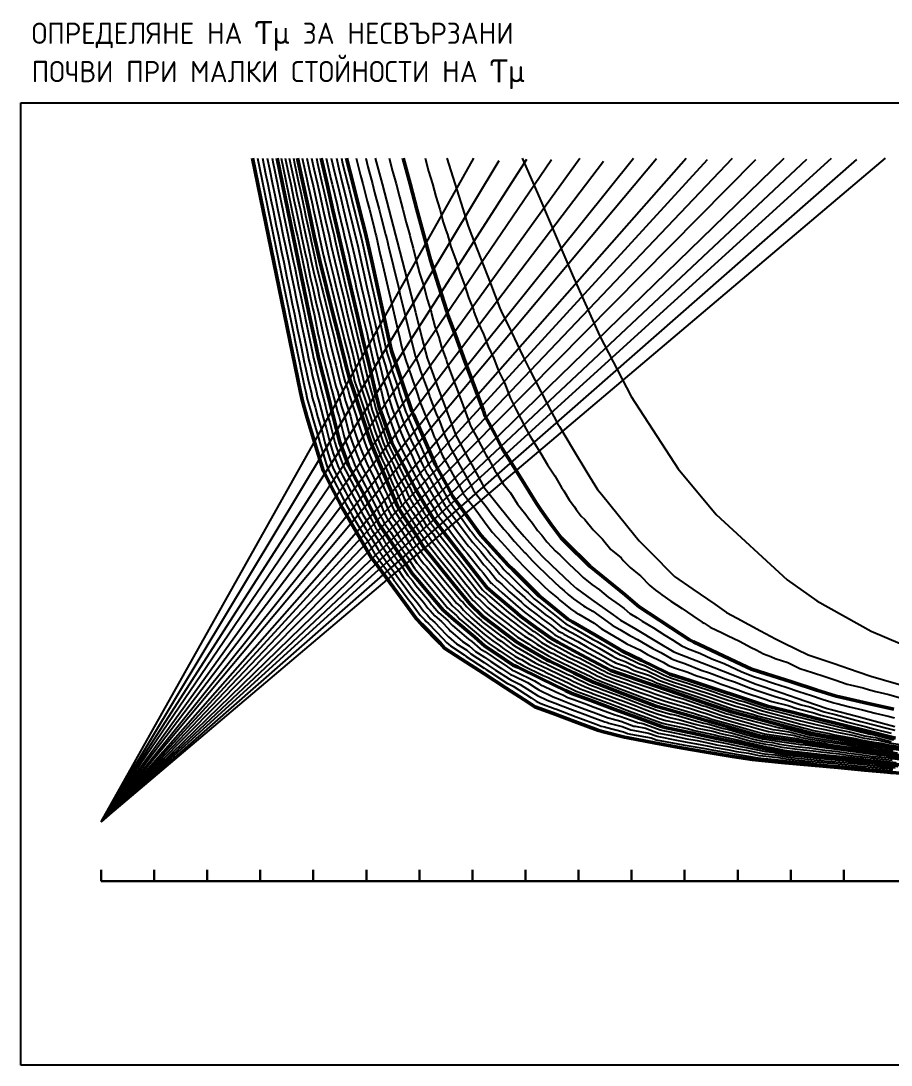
# Model space of a CAD drawing. Header units: metres. Extents: x -0.3 to 4.88, y -0.92 to 3.02.
# Drawn here: x -0.303 to 2.978, y -0.918 to 3.02 of the extents above; entities that cross this region are included whole.
import ezdxf

# ---------------------------------------------------------------- set-up
doc = ezdxf.new("R2010")
doc.units = ezdxf.units.M
doc.layers.add('ANNO-VP-R', color=1, linetype='Continuous', lineweight=25, transparency=0.5)
doc.layers.add('LAYER025', color=7, linetype='Continuous', lineweight=25, true_color=0xa35200)
doc.layers.add('LAYER026', color=7, linetype='Continuous', lineweight=50, true_color=0x753b00)
doc.layers.add('LAYER047', color=3, linetype='Continuous')
doc.styles.add('2mm', font='simplex.shx', dxfattribs={"width": 0.9, "height": 2})
picture_1 = doc.add_image_def('image1.jpg', size_in_pixel=(602, 422))

msp = doc.modelspace()

# ---------------------------------------------------------------- linework, layer by layer
at = {"layer": 'ANNO-VP-R', "lineweight": 30, "flags": 128}
for points in [[(0, -0.2241), (0, -0.1814)], [(0.2, -0.2241), (0.2, -0.1814)], [(0.4, -0.2241), (0.4, -0.1814)], [(0.6, -0.2241), (0.6, -0.1814)], [(0.8, -0.2241), (0.8, -0.1814)], [(1, -0.2241), (1, -0.1814)], [(1.2, -0.2241), (1.2, -0.1814)], [(1.4, -0.2241), (1.4, -0.1814)], [(1.6, -0.2241), (1.6, -0.1814)], [(1.8, -0.2241), (1.8, -0.1814)], [(2, -0.2241), (2, -0.1814)], [(2.2, -0.2241), (2.2, -0.1814)], [(2.4, -0.2241), (2.4, -0.1814)], [(2.6, -0.2241), (2.6, -0.1814)], [(2.8, -0.2241), (2.8, -0.1814)], [(0, -0.2241), (3.9994, -0.2241)]]:
    msp.add_lwpolyline(points, dxfattribs=at)
at = {"layer": 'LAYER025', "color": 34, "linetype": 'Continuous', "lineweight": 25, "true_color": 0xa35200}
for points, elevation in [([(0.5893, 2.5021), (0.6054, 2.4237), (0.6095, 2.4041), (0.6255, 2.3258), (0.6296, 2.3062), (0.6457, 2.2278), (0.6497, 2.2082), (0.6658, 2.1299), (0.6698, 2.1103), (0.6859, 2.0319), (0.69, 2.0123), (0.706, 1.934), (0.7101, 1.9144), (0.7261, 1.836), (0.7302, 1.8164), (0.7327, 1.8043), (0.7488, 1.7259), (0.7507, 1.7185), (0.7667, 1.6402), (0.7716, 1.6208), (0.7772, 1.5935), (0.7921, 1.5435), (0.797, 1.5241), (0.8199, 1.4475), (0.8247, 1.4287), (0.8493, 1.346), (0.856, 1.3283), (0.8898, 1.2629), (0.8998, 1.2436), (0.9244, 1.196), (0.9378, 1.1732), (0.947, 1.1554), (0.9875, 1.0864), (0.9914, 1.0789), (0.9978, 1.0693), (1.0313, 1.0123), (1.0395, 1.0011), (1.0506, 0.9845), (1.098, 0.92), (1.1052, 0.9093), (1.1098, 0.9039), (1.1571, 0.8394), (1.1701, 0.8241), (1.2026, 0.7798), (1.2199, 0.7618), (1.2257, 0.7549), (1.2341, 0.7477), (1.2894, 0.6899), (1.3024, 0.6763), (1.3176, 0.6632), (1.3689, 0.6299), (1.3768, 0.6231), (1.4439, 0.5795), (1.4518, 0.5742), (1.4653, 0.5651), (1.5324, 0.5215), (1.5357, 0.52), (1.5538, 0.5113), (1.6209, 0.4677), (1.6404, 0.455), (1.6584, 0.4464), (1.7115, 0.4265), (1.7163, 0.4242), (1.7912, 0.3962), (1.805, 0.3911), (1.867, 0.368), (1.8857, 0.361), (1.8992, 0.3575), (1.9019, 0.3565), (1.9691, 0.3389), (1.9851, 0.333), (1.9955, 0.331), (2.0741, 0.3162), (2.0904, 0.3101), (2.0929, 0.3096), (2.1749, 0.2942), (2.1945, 0.29), (2.27, 0.2775), (2.2896, 0.2734), (2.2947, 0.2723), (2.3736, 0.2593), (2.3881, 0.2562), (2.448, 0.2463), (2.4676, 0.2422), (2.4868, 0.2404), (2.5664, 0.2329), (2.5799, 0.2301), (2.5861, 0.2295), (2.6657, 0.222), (2.6856, 0.22), (2.7653, 0.2126), (2.7852, 0.2106), (2.8649, 0.2032), (2.8772, 0.2019), (2.8847, 0.2011), (2.9552, 0.1945), (2.9751, 0.1923), (2.9843, 0.1917)], 29), ([(0.6078, 2.5021), (0.6198, 2.4433), (0.628, 2.4042), (0.64, 2.3454), (0.6481, 2.3062), (0.6602, 2.2474), (0.6683, 2.2083), (0.6803, 2.1495), (0.6885, 2.1103), (0.7005, 2.0515), (0.7086, 2.0124), (0.7207, 1.9536), (0.7288, 1.9144), (0.7408, 1.8556), (0.7489, 1.8165), (0.754, 1.7922), (0.766, 1.7335), (0.7698, 1.7187), (0.7818, 1.6599), (0.7916, 1.6211), (0.7958, 1.6007), (0.807, 1.5632), (0.8168, 1.5244), (0.834, 1.4669), (0.8435, 1.4293), (0.862, 1.3673), (0.8752, 1.3321), (0.9006, 1.2829), (0.9208, 1.2443), (0.9392, 1.2087), (0.9492, 1.1915), (0.9678, 1.1561), (0.9981, 1.1043), (1.0059, 1.0893), (1.0188, 1.0701), (1.0439, 1.0273), (1.05, 1.019), (1.0723, 0.9857), (1.1078, 0.9374), (1.1222, 0.916), (1.1314, 0.9051), (1.1669, 0.8568), (1.1927, 0.8262), (1.2172, 0.793), (1.2301, 0.7795), (1.2417, 0.7658), (1.2584, 0.7513), (1.2999, 0.708), (1.3097, 0.6978), (1.34, 0.6716), (1.3784, 0.6467), (1.3943, 0.633), (1.4446, 0.6003), (1.4604, 0.5897), (1.4875, 0.5714), (1.5378, 0.5388), (1.5444, 0.5356), (1.5805, 0.5182), (1.6308, 0.4856), (1.6455, 0.4761), (1.6815, 0.4587), (1.7213, 0.4438), (1.7308, 0.4392), (1.787, 0.4182), (1.8147, 0.408), (1.8611, 0.3906), (1.8986, 0.3767), (1.9087, 0.3741), (1.9141, 0.3721), (1.9645, 0.3589), (1.9966, 0.347), (2.0044, 0.3455), (2.0633, 0.3344), (2.096, 0.3223), (2.101, 0.3212), (2.1625, 0.3097), (2.2016, 0.3014), (2.2583, 0.292), (2.2975, 0.2837), (2.3076, 0.2815), (2.3668, 0.2718), (2.3958, 0.2656), (2.4407, 0.2582), (2.4798, 0.2499), (2.4942, 0.2486), (2.554, 0.243), (2.5809, 0.2373), (2.5933, 0.236), (2.6531, 0.2305), (2.6929, 0.2264), (2.7526, 0.2209), (2.7924, 0.2169), (2.8521, 0.2113), (2.8769, 0.2088), (2.8919, 0.2072), (2.9448, 0.2022), (2.9845, 0.1979)], 28), ([(0.6263, 2.5021), (0.6343, 2.4629), (0.6465, 2.4042), (0.6545, 2.365), (0.6667, 2.3062), (0.6747, 2.267), (0.6869, 2.2083), (0.6949, 2.1691), (0.7071, 2.1103), (0.7151, 2.0712), (0.7273, 2.0124), (0.7353, 1.9732), (0.7475, 1.9145), (0.7555, 1.8753), (0.7677, 1.8165), (0.7752, 1.7802), (0.7832, 1.741), (0.7889, 1.7188), (0.7969, 1.6796), (0.8116, 1.6215), (0.8144, 1.6078), (0.8219, 1.5828), (0.8366, 1.5247), (0.848, 1.4863), (0.8623, 1.4299), (0.8746, 1.3886), (0.8945, 1.3358), (0.9114, 1.303), (0.9417, 1.2451), (0.954, 1.2213), (0.9607, 1.2099), (0.9885, 1.1567), (1.0087, 1.1222), (1.0204, 1.0997), (1.0397, 1.071), (1.0565, 1.0424), (1.0606, 1.0368), (1.094, 0.987), (1.1177, 0.9548), (1.1392, 0.9227), (1.153, 0.9064), (1.1767, 0.8741), (1.2154, 0.8283), (1.2317, 0.8062), (1.2404, 0.7972), (1.2577, 0.7766), (1.2828, 0.755), (1.3104, 0.7261), (1.317, 0.7193), (1.3624, 0.6801), (1.388, 0.6634), (1.4118, 0.6428), (1.4454, 0.6211), (1.469, 0.6051), (1.5097, 0.5778), (1.5432, 0.556), (1.5532, 0.5512), (1.6072, 0.5252), (1.6408, 0.5034), (1.6505, 0.4971), (1.7046, 0.471), (1.7312, 0.4611), (1.7454, 0.4543), (1.7829, 0.4403), (1.8243, 0.4249), (1.8553, 0.4133), (1.9115, 0.3924), (1.9182, 0.3907), (1.9264, 0.3877), (1.96, 0.3789), (2.0081, 0.361), (2.0133, 0.3601), (2.0526, 0.3527), (2.1016, 0.3345), (2.1091, 0.3329), (2.1501, 0.3251), (2.2088, 0.3127), (2.2466, 0.3065), (2.3053, 0.294), (2.3206, 0.2908), (2.36, 0.2842), (2.4035, 0.275), (2.4334, 0.2701), (2.4921, 0.2576), (2.5017, 0.2567), (2.5415, 0.253), (2.5818, 0.2445), (2.6005, 0.2426), (2.6404, 0.2389), (2.7001, 0.2329), (2.7399, 0.2292), (2.7996, 0.2231), (2.8394, 0.2194), (2.8765, 0.2157), (2.8991, 0.2132), (2.9343, 0.2099), (2.994, 0.2034)], 27), ([(0.6447, 2.5021), (0.6487, 2.4825), (0.6649, 2.4042), (0.669, 2.3846), (0.6852, 2.3062), (0.6892, 2.2866), (0.7054, 2.2083), (0.7095, 2.1887), (0.7257, 2.1104), (0.7297, 2.0908), (0.7459, 2.0125), (0.7499, 1.9929), (0.7662, 1.9145), (0.7702, 1.8949), (0.7864, 1.8166), (0.7964, 1.7681), (0.8005, 1.7485), (0.808, 1.719), (0.812, 1.6994), (0.8316, 1.6218), (0.833, 1.615), (0.8367, 1.6025), (0.8564, 1.525), (0.8621, 1.5058), (0.8811, 1.4306), (0.8873, 1.4099), (0.9138, 1.3395), (0.9223, 1.3231), (0.9626, 1.2459), (0.9688, 1.234), (0.9721, 1.2283), (1.0092, 1.1574), (1.0193, 1.1401), (1.035, 1.1101), (1.0607, 1.0718), (1.069, 1.0575), (1.0711, 1.0547), (1.1157, 0.9883), (1.1275, 0.9722), (1.1562, 0.9294), (1.1746, 0.9076), (1.1864, 0.8915), (1.2381, 0.8304), (1.2462, 0.8194), (1.2506, 0.8148), (1.2737, 0.7875), (1.3071, 0.7586), (1.321, 0.7442), (1.3242, 0.7408), (1.3848, 0.6885), (1.3976, 0.6801), (1.4293, 0.6527), (1.4461, 0.6418), (1.4777, 0.6206), (1.5318, 0.5841), (1.5486, 0.5732), (1.5619, 0.5668), (1.6339, 0.5321), (1.6507, 0.5212), (1.6556, 0.5181), (1.7277, 0.4834), (1.741, 0.4784), (1.76, 0.4693), (1.7787, 0.4623), (1.8339, 0.4418), (1.8494, 0.436), (1.9244, 0.4082), (1.9278, 0.4073), (1.9386, 0.4033), (1.9554, 0.3989), (2.0196, 0.3751), (2.0222, 0.3746), (2.0418, 0.3709), (2.1072, 0.3466), (2.1172, 0.3445), (2.1377, 0.3406), (2.216, 0.324), (2.2349, 0.3209), (2.3131, 0.3043), (2.3335, 0.3), (2.3532, 0.2967), (2.4111, 0.2844), (2.4261, 0.282), (2.5044, 0.2654), (2.5092, 0.2649), (2.5291, 0.2631), (2.5828, 0.2517), (2.6078, 0.2492), (2.6277, 0.2473), (2.7073, 0.2393), (2.7272, 0.2374), (2.8068, 0.2294), (2.8267, 0.2276), (2.8762, 0.2226), (2.9063, 0.2193), (2.9239, 0.2176), (3.0034, 0.2089)], 26), ([(0.6786, 2.5021), (0.6948, 2.4238), (0.699, 2.4042), (0.7153, 2.3259), (0.7195, 2.3063), (0.7357, 2.228), (0.74, 2.2085), (0.7562, 2.1301), (0.7602, 2.1116), (0.7765, 2.0332), (0.7816, 2.0129), (0.7978, 1.9345), (0.8027, 1.9151), (0.8189, 1.8368), (0.8238, 1.8174), (0.8339, 1.7689), (0.8388, 1.7495), (0.8463, 1.72), (0.8489, 1.7095), (0.8685, 1.632), (0.8715, 1.6232), (0.8911, 1.5457), (0.8974, 1.5267), (0.9165, 1.4515), (0.9232, 1.4315), (0.9497, 1.361), (0.957, 1.3436), (0.9973, 1.2663), (1.005, 1.2479), (1.042, 1.177), (1.0473, 1.1644), (1.0629, 1.1344), (1.0664, 1.1291), (1.0921, 1.0907), (1.103, 1.0739), (1.1475, 1.0075), (1.1533, 0.9986), (1.1819, 0.9559), (1.1879, 0.9485), (1.2063, 0.9267), (1.2189, 0.9112), (1.2706, 0.8501), (1.2782, 0.8407), (1.3013, 0.8133), (1.3063, 0.8073), (1.3398, 0.7784), (1.3432, 0.7743), (1.353, 0.7647), (1.4135, 0.7124), (1.4453, 0.6849), (1.462, 0.6723), (1.4935, 0.6511), (1.5026, 0.6443), (1.5567, 0.6078), (1.5642, 0.6034), (1.5775, 0.597), (1.5925, 0.5881), (1.6646, 0.5534), (1.6669, 0.5523), (1.6849, 0.5436), (1.757, 0.5089), (1.7759, 0.4998), (1.7906, 0.4927), (1.8458, 0.4722), (1.8493, 0.4709), (1.9243, 0.4431), (1.943, 0.4359), (1.9539, 0.4319), (1.9726, 0.4248), (2.0367, 0.401), (2.043, 0.3986), (2.1084, 0.3743), (2.1211, 0.3707), (2.1312, 0.3685), (2.2094, 0.3519), (2.2287, 0.3464), (2.2354, 0.3445), (2.3137, 0.3279), (2.3261, 0.3243), (2.3465, 0.32), (2.4044, 0.3077), (2.4236, 0.3022), (2.4322, 0.2998), (2.5105, 0.2832), (2.5214, 0.2816), (2.5752, 0.2702), (2.595, 0.2673), (2.6199, 0.2648), (2.6995, 0.2568), (2.7193, 0.2539), (2.7989, 0.2459), (2.8187, 0.2431), (2.8682, 0.2381), (2.888, 0.2352), (2.9181, 0.2319), (2.9976, 0.2232)], 24), ([(0.694, 2.5021), (0.7061, 2.4433), (0.7146, 2.4043), (0.7268, 2.3455), (0.7353, 2.3064), (0.7475, 2.2477), (0.7559, 2.2086), (0.7681, 2.1498), (0.7762, 2.1127), (0.7883, 2.0539), (0.7986, 2.0132), (0.8108, 1.9545), (0.8206, 1.9157), (0.8328, 1.8569), (0.8425, 1.8181), (0.8501, 1.7818), (0.8599, 1.743), (0.8655, 1.7208), (0.8707, 1.6999), (0.8855, 1.6418), (0.8913, 1.6243), (0.9061, 1.5661), (0.9187, 1.5282), (0.933, 1.4717), (0.9464, 1.4318), (0.9663, 1.3789), (0.9808, 1.344), (1.0111, 1.2861), (1.0264, 1.2491), (1.0542, 1.196), (1.0647, 1.1707), (1.0764, 1.1483), (1.0833, 1.1376), (1.1026, 1.1088), (1.1243, 1.0752), (1.1578, 1.0254), (1.1692, 1.0077), (1.1907, 0.9756), (1.2026, 0.9609), (1.2164, 0.9446), (1.2416, 0.9135), (1.2803, 0.8677), (1.2956, 0.8488), (1.313, 0.8283), (1.323, 0.8162), (1.348, 0.7945), (1.3549, 0.7863), (1.3745, 0.7671), (1.4199, 0.7279), (1.4437, 0.7073), (1.4771, 0.6821), (1.5008, 0.6661), (1.5188, 0.6525), (1.5594, 0.6252), (1.5744, 0.6163), (1.5843, 0.6115), (1.6145, 0.5937), (1.6686, 0.5677), (1.6731, 0.5656), (1.7091, 0.5482), (1.7631, 0.5222), (1.7774, 0.5153), (1.8067, 0.5012), (1.8481, 0.4858), (1.8551, 0.4831), (1.9114, 0.4623), (1.9487, 0.448), (1.9569, 0.445), (1.9942, 0.4307), (2.0423, 0.4129), (2.055, 0.408), (2.104, 0.3899), (2.1295, 0.3826), (2.137, 0.381), (2.1957, 0.3685), (2.2341, 0.3575), (2.2477, 0.3536), (2.3064, 0.3412), (2.3313, 0.334), (2.3465, 0.3308), (2.39, 0.3216), (2.4284, 0.3106), (2.4456, 0.3057), (2.5043, 0.2932), (2.5262, 0.29), (2.5665, 0.2815), (2.6061, 0.2758), (2.6248, 0.2739), (2.6845, 0.2679), (2.7241, 0.2622), (2.7838, 0.2562), (2.8234, 0.2504), (2.8605, 0.2467), (2.9001, 0.241), (2.9227, 0.2385), (2.9823, 0.232)], 23), ([(0.7094, 2.5021), (0.7175, 2.4629), (0.7302, 2.4043), (0.7383, 2.3651), (0.7511, 2.3065), (0.7592, 2.2673), (0.7719, 2.2087), (0.78, 2.1695), (0.7921, 2.1138), (0.8002, 2.0747), (0.8156, 2.0136), (0.8238, 1.9744), (0.8384, 1.9162), (0.8466, 1.8771), (0.8612, 1.8189), (0.8663, 1.7946), (0.8809, 1.7365), (0.8847, 1.7217), (0.8926, 1.6904), (0.9024, 1.6516), (0.9112, 1.6253), (0.921, 1.5865), (0.94, 1.5296), (0.9496, 1.492), (0.9696, 1.432), (0.9829, 1.3968), (1.0047, 1.3444), (1.0248, 1.3058), (1.0478, 1.2504), (1.0664, 1.2149), (1.0821, 1.1771), (1.0899, 1.1621), (1.1002, 1.1461), (1.1131, 1.127), (1.1457, 1.0766), (1.168, 1.0434), (1.1852, 1.0168), (1.1995, 0.9954), (1.2173, 0.9734), (1.2265, 0.9625), (1.2643, 0.9158), (1.2901, 0.8853), (1.313, 0.8569), (1.3246, 0.8432), (1.3396, 0.8251), (1.3563, 0.8107), (1.3666, 0.7983), (1.396, 0.7695), (1.4262, 0.7433), (1.4421, 0.7296), (1.4922, 0.6918), (1.508, 0.6812), (1.5351, 0.6607), (1.5621, 0.6425), (1.5846, 0.6293), (1.5912, 0.6261), (1.6365, 0.5994), (1.6725, 0.582), (1.6792, 0.5788), (1.7333, 0.5527), (1.7693, 0.5354), (1.7788, 0.5308), (1.8228, 0.5096), (1.8504, 0.4994), (1.8609, 0.4954), (1.8984, 0.4815), (1.9544, 0.4601), (1.9599, 0.4581), (2.0159, 0.4367), (2.048, 0.4248), (2.0669, 0.4175), (2.0996, 0.4054), (2.1378, 0.3945), (2.1428, 0.3934), (2.182, 0.3851), (2.2396, 0.3686), (2.26, 0.3627), (2.2991, 0.3544), (2.3364, 0.3438), (2.3466, 0.3416), (2.3756, 0.3355), (2.4333, 0.3189), (2.459, 0.3116), (2.4982, 0.3032), (2.531, 0.2985), (2.5579, 0.2928), (2.6173, 0.2842), (2.6297, 0.283), (2.6695, 0.279), (2.7289, 0.2704), (2.7687, 0.2664), (2.8281, 0.2578), (2.8528, 0.2553), (2.9122, 0.2467), (2.9273, 0.2451), (2.967, 0.2407), (3.0264, 0.2321)], 22), ([(0.7248, 2.5021), (0.7289, 2.4825), (0.7458, 2.4043), (0.7499, 2.3848), (0.7669, 2.3066), (0.7709, 2.287), (0.7879, 2.2088), (0.7919, 2.1892), (0.8081, 2.115), (0.8121, 2.0954), (0.8327, 2.0139), (0.8367, 1.9943), (0.8563, 1.9168), (0.8604, 1.8972), (0.8799, 1.8196), (0.8824, 1.8075), (0.902, 1.7299), (0.9039, 1.7225), (0.9144, 1.6808), (0.9193, 1.6614), (0.9311, 1.6264), (0.936, 1.607), (0.9613, 1.5311), (0.9661, 1.5123), (0.9929, 1.4323), (0.9995, 1.4147), (1.0285, 1.3448), (1.0386, 1.3255), (1.0693, 1.2516), (1.0785, 1.2339), (1.0994, 1.1835), (1.1034, 1.176), (1.1172, 1.1547), (1.1236, 1.1451), (1.1671, 1.0779), (1.1782, 1.0613), (1.2011, 1.0259), (1.2083, 1.0152), (1.232, 0.9858), (1.2367, 0.9803), (1.2869, 0.9181), (1.2999, 0.9029), (1.3305, 0.865), (1.3363, 0.8582), (1.3562, 0.8341), (1.3646, 0.8268), (1.3783, 0.8103), (1.4174, 0.7719), (1.4326, 0.7588), (1.4405, 0.752), (1.5073, 0.7015), (1.5152, 0.6962), (1.5513, 0.669), (1.5648, 0.6599), (1.5948, 0.6422), (1.5981, 0.6406), (1.6585, 0.605), (1.6765, 0.5964), (1.6854, 0.592), (1.7575, 0.5573), (1.7755, 0.5486), (1.7803, 0.5463), (1.8389, 0.5181), (1.8527, 0.513), (1.8666, 0.5076), (1.8854, 0.5007), (1.9601, 0.4721), (1.9628, 0.4711), (2.0376, 0.4426), (2.0536, 0.4366), (2.0789, 0.427), (2.0952, 0.4209), (2.1461, 0.4063), (2.1486, 0.4058), (2.1682, 0.4017), (2.2451, 0.3796), (2.2723, 0.3719), (2.2918, 0.3677), (2.3416, 0.3535), (2.3467, 0.3524), (2.3612, 0.3493), (2.4381, 0.3273), (2.4724, 0.3174), (2.492, 0.3133), (2.5358, 0.307), (2.5492, 0.3041), (2.6284, 0.2927), (2.6346, 0.2921), (2.6545, 0.29), (2.7337, 0.2786), (2.7536, 0.2766), (2.8328, 0.2652), (2.8452, 0.2639), (2.9243, 0.2525), (2.9319, 0.2517), (2.9517, 0.2495), (3.0309, 0.238)], 21), ([(0.758, 2.5021), (0.775, 2.4239), (0.7795, 2.4044), (0.7965, 2.3263), (0.801, 2.3068), (0.8179, 2.2286), (0.8224, 2.2091), (0.8385, 2.1348), (0.843, 2.1153), (0.8636, 2.0339), (0.8681, 2.0144), (0.8877, 1.9368), (0.8926, 1.9156), (0.9121, 1.838), (0.9164, 1.8203), (0.9359, 1.7428), (0.9406, 1.7233), (0.9511, 1.6815), (0.9558, 1.6621), (0.9675, 1.6271), (0.9928, 1.5512), (0.9958, 1.5389), (0.9982, 1.532), (1.025, 1.452), (1.032, 1.4319), (1.061, 1.362), (1.0695, 1.3453), (1.1002, 1.2714), (1.1077, 1.2566), (1.1095, 1.2537), (1.1304, 1.2033), (1.1372, 1.1919), (1.151, 1.1706), (1.1544, 1.1648), (1.1979, 1.0976), (1.2009, 1.0926), (1.2095, 1.0814), (1.2324, 1.0459), (1.2368, 1.0402), (1.2605, 1.0108), (1.2684, 1.0007), (1.3187, 0.9385), (1.331, 0.9227), (1.3616, 0.8849), (1.3816, 0.8608), (1.3891, 0.851), (1.4028, 0.8345), (1.4087, 0.8295), (1.4478, 0.7911), (1.4631, 0.7782), (1.5299, 0.7278), (1.5343, 0.7241), (1.5704, 0.6968), (1.5819, 0.6884), (1.6119, 0.6708), (1.6235, 0.6623), (1.6839, 0.6267), (1.6888, 0.624), (1.6977, 0.6197), (1.7153, 0.6102), (1.7874, 0.5755), (1.846, 0.5473), (1.8636, 0.5378), (1.8776, 0.5325), (1.8822, 0.53), (1.9569, 0.5014), (1.9709, 0.4966), (2.0456, 0.4681), (2.0645, 0.4616), (2.0898, 0.452), (2.1087, 0.4455), (2.1596, 0.4309), (2.2366, 0.4089), (2.2555, 0.4024), (2.2826, 0.3946), (2.303, 0.3876), (2.3528, 0.3734), (2.4297, 0.3514), (2.4475, 0.3466), (2.4819, 0.3368), (2.5012, 0.3316), (2.545, 0.3253), (2.6242, 0.3139), (2.6435, 0.3087), (2.648, 0.3075), (2.7272, 0.2961), (2.7423, 0.2933), (2.8214, 0.2819), (2.8411, 0.2783), (2.8515, 0.2764), (2.9307, 0.2649), (2.94, 0.2636), (3.0192, 0.2522)], 19), ([(0.7758, 2.5021), (0.7886, 2.4435), (0.7976, 2.4045), (0.8103, 2.3459), (0.8193, 2.3069), (0.832, 2.2482), (0.841, 2.2093), (0.8531, 2.1536), (0.8621, 2.1146), (0.8775, 2.0535), (0.8865, 2.0145), (0.9012, 1.9563), (0.9109, 1.9139), (0.9256, 1.8557), (0.9341, 1.8203), (0.9488, 1.7621), (0.958, 1.7232), (0.9659, 1.6919), (0.9752, 1.653), (0.984, 1.6267), (1.003, 1.5698), (1.0089, 1.5451), (1.0138, 1.5313), (1.0338, 1.4713), (1.0479, 1.4311), (1.0697, 1.3787), (1.0867, 1.3454), (1.1097, 1.29), (1.1248, 1.2604), (1.1282, 1.2546), (1.1439, 1.2168), (1.1575, 1.1939), (1.1678, 1.1779), (1.1747, 1.1663), (1.2073, 1.116), (1.2133, 1.1059), (1.2305, 1.0835), (1.2477, 1.0569), (1.2565, 1.0455), (1.2743, 1.0234), (1.29, 1.0032), (1.3277, 0.9566), (1.3523, 0.925), (1.3753, 0.8966), (1.3903, 0.8785), (1.4054, 0.8591), (1.4157, 0.8467), (1.4274, 0.8368), (1.4568, 0.808), (1.4873, 0.7821), (1.5374, 0.7443), (1.5461, 0.7369), (1.5732, 0.7164), (1.5963, 0.6996), (1.6187, 0.6864), (1.6421, 0.6694), (1.6873, 0.6427), (1.6971, 0.6374), (1.7038, 0.6342), (1.739, 0.6152), (1.7931, 0.5892), (1.837, 0.568), (1.8723, 0.549), (1.8827, 0.545), (1.892, 0.5401), (1.948, 0.5186), (1.9759, 0.5091), (2.032, 0.4877), (2.0698, 0.4747), (2.0888, 0.4675), (2.1266, 0.4545), (2.1648, 0.4436), (2.2225, 0.4271), (2.2603, 0.4141), (2.2807, 0.4083), (2.3216, 0.3943), (2.3589, 0.3836), (2.4166, 0.3671), (2.4521, 0.3576), (2.4779, 0.3502), (2.5166, 0.3399), (2.5494, 0.3352), (2.6088, 0.3266), (2.6474, 0.3163), (2.6565, 0.3139), (2.7159, 0.3053), (2.746, 0.2998), (2.8054, 0.2912), (2.8447, 0.284), (2.8656, 0.2802), (2.9249, 0.2716), (2.9436, 0.269), (3.003, 0.2604)], 18), ([(0.7937, 2.5021), (0.8021, 2.463), (0.8156, 2.4045), (0.8241, 2.3655), (0.8376, 2.307), (0.8461, 2.2679), (0.8596, 2.2094), (0.8676, 2.1723), (0.8811, 2.1138), (0.8914, 2.0731), (0.9049, 2.0146), (0.9146, 1.9759), (0.9293, 1.9122), (0.9391, 1.8734), (0.9518, 1.8202), (0.9616, 1.7815), (0.9755, 1.7231), (0.9808, 1.7022), (0.9947, 1.6438), (1.0006, 1.6263), (1.0132, 1.5884), (1.0221, 1.5514), (1.0293, 1.5307), (1.0427, 1.4907), (1.0638, 1.4304), (1.0783, 1.3955), (1.1039, 1.3455), (1.1192, 1.3085), (1.1419, 1.2641), (1.147, 1.2554), (1.1575, 1.2302), (1.1778, 1.1959), (1.1847, 1.1853), (1.195, 1.1679), (1.2167, 1.1343), (1.2257, 1.1192), (1.2515, 1.0856), (1.263, 1.0678), (1.2762, 1.0507), (1.288, 1.036), (1.3116, 1.0057), (1.3368, 0.9746), (1.3737, 0.9273), (1.389, 0.9084), (1.399, 0.8963), (1.4216, 0.8672), (1.4285, 0.8589), (1.4461, 0.844), (1.4657, 0.8248), (1.5114, 0.786), (1.5448, 0.7608), (1.558, 0.7497), (1.576, 0.736), (1.6106, 0.7108), (1.6256, 0.702), (1.6606, 0.6765), (1.6908, 0.6587), (1.7054, 0.6508), (1.7099, 0.6486), (1.7628, 0.6202), (1.7988, 0.6028), (1.8281, 0.5887), (1.8809, 0.5603), (1.8879, 0.5576), (1.9018, 0.5501), (1.9392, 0.5359), (1.981, 0.5215), (2.0184, 0.5073), (2.0751, 0.4878), (2.0878, 0.483), (2.1445, 0.4636), (2.17, 0.4563), (2.2084, 0.4453), (2.2652, 0.4258), (2.2788, 0.4219), (2.3401, 0.4009), (2.365, 0.3938), (2.4034, 0.3828), (2.4568, 0.3686), (2.474, 0.3637), (2.5319, 0.3482), (2.5538, 0.3451), (2.5934, 0.3393), (2.6514, 0.3239), (2.665, 0.3203), (2.7046, 0.3145), (2.7497, 0.3063), (2.7893, 0.3006), (2.8484, 0.2898), (2.8796, 0.284), (2.9192, 0.2783), (2.9471, 0.2743), (2.9867, 0.2686)], 17), ([(0.8115, 2.5021), (0.8157, 2.4826), (0.8337, 2.4046), (0.8379, 2.3851), (0.8559, 2.3071), (0.8602, 2.2876), (0.8781, 2.2096), (0.8822, 2.191), (0.9001, 2.1131), (0.9053, 2.0927), (0.9232, 2.0148), (0.9281, 1.9954), (0.9477, 1.9104), (0.9526, 1.891), (0.9695, 1.8202), (0.9744, 1.8008), (0.993, 1.723), (0.9956, 1.7125), (1.0142, 1.6347), (1.0171, 1.626), (1.0234, 1.607), (1.0352, 1.5576), (1.0449, 1.53), (1.0516, 1.51), (1.0798, 1.4297), (1.087, 1.4122), (1.121, 1.3455), (1.1287, 1.3271), (1.1589, 1.2678), (1.1658, 1.2562), (1.171, 1.2436), (1.1981, 1.1979), (1.2016, 1.1926), (1.2153, 1.1695), (1.2262, 1.1527), (1.2382, 1.1325), (1.2726, 1.0877), (1.2783, 1.0788), (1.2959, 1.056), (1.3018, 1.0486), (1.3333, 1.0082), (1.3458, 0.9927), (1.395, 0.9296), (1.4026, 0.9201), (1.4076, 0.9141), (1.4379, 0.8753), (1.4413, 0.8711), (1.4648, 0.8512), (1.4746, 0.8416), (1.5356, 0.7899), (1.5523, 0.7773), (1.5698, 0.7625), (1.5789, 0.7556), (1.6249, 0.722), (1.6324, 0.7176), (1.6791, 0.6836), (1.6942, 0.6747), (1.7138, 0.6641), (1.716, 0.6631), (1.7865, 0.6252), (1.8045, 0.6165), (1.8191, 0.6094), (1.8896, 0.5715), (1.8931, 0.5702), (1.9116, 0.5602), (1.9303, 0.5531), (1.9861, 0.534), (2.0048, 0.5269), (2.0804, 0.5009), (2.0868, 0.4985), (2.1624, 0.4726), (2.1752, 0.469), (2.1944, 0.4635), (2.2701, 0.4375), (2.2769, 0.4356), (2.3586, 0.4076), (2.3711, 0.404), (2.3903, 0.3985), (2.4614, 0.3796), (2.47, 0.3771), (2.5473, 0.3565), (2.5582, 0.3549), (2.578, 0.3521), (2.6553, 0.3315), (2.6735, 0.3266), (2.6933, 0.3238), (2.7535, 0.3128), (2.7733, 0.3099), (2.852, 0.2955), (2.8936, 0.2879), (2.9134, 0.285), (2.9507, 0.2797), (2.9705, 0.2768), (3.0497, 0.2655)], 16), ([(0.8485, 2.5021), (0.8664, 2.4241), (0.8714, 2.4048), (0.8894, 2.3268), (0.8943, 2.3074), (0.9123, 2.2295), (0.9168, 2.2118), (0.9348, 2.1338), (0.9394, 2.1126), (0.9574, 2.0346), (0.9617, 2.0151), (0.9813, 1.9302), (0.9856, 1.9106), (1.0025, 1.8398), (1.0068, 1.8203), (1.0088, 1.8114), (1.0273, 1.7336), (1.0308, 1.7232), (1.0494, 1.6454), (1.0557, 1.6265), (1.0675, 1.5771), (1.073, 1.5609), (1.0826, 1.5333), (1.0838, 1.5306), (1.112, 1.4503), (1.12, 1.4319), (1.154, 1.3653), (1.1626, 1.3458), (1.1928, 1.2866), (1.1997, 1.275), (1.2088, 1.2586), (1.2359, 1.2129), (1.2401, 1.2053), (1.2538, 1.1822), (1.2658, 1.162), (1.2724, 1.1528), (1.3068, 1.108), (1.3185, 1.0918), (1.3361, 1.0689), (1.3675, 1.0285), (1.3702, 1.0248), (1.3806, 1.0135), (1.4298, 0.9503), (1.4401, 0.9392), (1.4703, 0.9003), (1.4737, 0.8969), (1.4972, 0.877), (1.5114, 0.8629), (1.5724, 0.8112), (1.5781, 0.8055), (1.5956, 0.7907), (1.6417, 0.7571), (1.651, 0.7495), (1.6977, 0.7155), (1.71, 0.7054), (1.7296, 0.6949), (1.7331, 0.6928), (1.8036, 0.6549), (1.8208, 0.6448), (1.8913, 0.607), (1.9085, 0.5969), (1.9271, 0.5869), (1.9303, 0.585), (1.9861, 0.5659), (2.0007, 0.5588), (2.0764, 0.5329), (2.0944, 0.5241), (2.0973, 0.5227), (2.173, 0.4968), (2.1889, 0.4915), (2.2646, 0.4656), (2.2836, 0.4594), (2.3653, 0.4314), (2.3843, 0.4251), (2.4554, 0.4062), (2.475, 0.3998), (2.5523, 0.3792), (2.5711, 0.3745), (2.6484, 0.3539), (2.6678, 0.349), (2.686, 0.3442), (2.7462, 0.3332), (2.7656, 0.3283), (2.8443, 0.3139), (2.8637, 0.3091), (2.9053, 0.3015), (2.9426, 0.2961), (2.9625, 0.2911), (3.0417, 0.2798)], 14), ([(0.8676, 2.5021), (0.8811, 2.4436), (0.891, 2.4049), (0.9045, 2.3464), (0.9144, 2.3077), (0.9279, 2.2492), (0.9369, 2.2138), (0.9504, 2.1553), (0.9597, 2.1129), (0.9732, 2.0544), (0.9818, 2.0154), (0.9965, 1.9516), (1.0051, 1.9126), (1.0178, 1.8594), (1.0264, 1.8204), (1.0303, 1.8026), (1.0442, 1.7443), (1.0512, 1.7236), (1.0651, 1.6652), (1.0778, 1.6273), (1.0867, 1.5903), (1.0976, 1.5579), (1.1048, 1.5372), (1.1072, 1.5319), (1.1283, 1.4716), (1.1443, 1.4349), (1.1699, 1.3849), (1.1869, 1.346), (1.2096, 1.3016), (1.2148, 1.2929), (1.2329, 1.2601), (1.2533, 1.2258), (1.2617, 1.2106), (1.272, 1.1933), (1.2809, 1.1781), (1.2942, 1.1598), (1.32, 1.1262), (1.3434, 1.0937), (1.3566, 1.0766), (1.3802, 1.0463), (1.3855, 1.0389), (1.4064, 1.0162), (1.4432, 0.9688), (1.4638, 0.9465), (1.4865, 0.9173), (1.4933, 0.9105), (1.5109, 0.8956), (1.5393, 0.8674), (1.5851, 0.8286), (1.5965, 0.8173), (1.6096, 0.8062), (1.6442, 0.7809), (1.6627, 0.7658), (1.6977, 0.7403), (1.7223, 0.7202), (1.737, 0.7123), (1.7441, 0.7082), (1.7969, 0.6797), (1.8315, 0.6596), (1.8843, 0.6311), (1.9189, 0.611), (1.9327, 0.6035), (1.9392, 0.5997), (1.981, 0.5854), (2.0103, 0.5711), (2.067, 0.5517), (2.103, 0.5342), (2.1089, 0.5313), (2.1656, 0.5119), (2.1974, 0.5014), (2.2542, 0.482), (2.2922, 0.4695), (2.3535, 0.4485), (2.3915, 0.436), (2.4448, 0.4218), (2.484, 0.409), (2.542, 0.3935), (2.5796, 0.3841), (2.6376, 0.3687), (2.6764, 0.359), (2.69, 0.3553), (2.7352, 0.3471), (2.774, 0.3374), (2.833, 0.3266), (2.8718, 0.3169), (2.903, 0.3112), (2.931, 0.3072), (2.9708, 0.2972), (3.0302, 0.2887)], 13), ([(0.8868, 2.5021), (0.8958, 2.4631), (0.9106, 2.405), (0.9196, 2.366), (0.9344, 2.3079), (0.9434, 2.2689), (0.957, 2.2158), (0.966, 2.1768), (0.98, 2.1132), (0.989, 2.0742), (1.0019, 2.0156), (1.0117, 1.9731), (1.0246, 1.9145), (1.0331, 1.8791), (1.046, 1.8205), (1.0518, 1.7939), (1.0611, 1.755), (1.0715, 1.7239), (1.0808, 1.685), (1.0999, 1.6282), (1.1058, 1.6035), (1.1222, 1.5548), (1.127, 1.541), (1.1305, 1.5331), (1.1446, 1.4929), (1.1687, 1.4379), (1.1857, 1.4046), (1.2113, 1.3462), (1.2264, 1.3166), (1.2299, 1.3108), (1.2571, 1.2616), (1.2706, 1.2387), (1.2833, 1.2159), (1.2901, 1.2044), (1.2961, 1.1943), (1.316, 1.1668), (1.3332, 1.1444), (1.3683, 1.0957), (1.3771, 1.0843), (1.3928, 1.0641), (1.4008, 1.053), (1.4321, 1.0189), (1.4567, 0.9873), (1.4875, 0.9537), (1.5026, 0.9343), (1.5129, 0.9241), (1.5246, 0.9142), (1.5672, 0.8719), (1.5977, 0.8461), (1.6148, 0.829), (1.6236, 0.8216), (1.6466, 0.8048), (1.6744, 0.7821), (1.6977, 0.7651), (1.7347, 0.735), (1.7445, 0.7297), (1.7551, 0.7235), (1.7903, 0.7045), (1.8421, 0.6743), (1.8774, 0.6553), (1.9292, 0.6251), (1.9384, 0.6201), (1.9481, 0.6144), (1.976, 0.6049), (2.0199, 0.5835), (2.0577, 0.5705), (2.1116, 0.5442), (2.1204, 0.5399), (2.1583, 0.527), (2.206, 0.5113), (2.2438, 0.4983), (2.3008, 0.4796), (2.3417, 0.4656), (2.3987, 0.4469), (2.4343, 0.4374), (2.493, 0.4182), (2.5316, 0.4079), (2.5881, 0.3938), (2.6267, 0.3835), (2.685, 0.3689), (2.694, 0.3665), (2.7241, 0.361), (2.7824, 0.3465), (2.8217, 0.3393), (2.8799, 0.3247), (2.9007, 0.3209), (2.9194, 0.3182), (2.9791, 0.3033)], 12), ([(0.9059, 2.5021), (0.9104, 2.4826), (0.9302, 2.4051), (0.9347, 2.3856), (0.9545, 2.3081), (0.959, 2.2886), (0.9771, 2.2178), (0.9816, 2.1983), (1.0003, 2.1134), (1.0048, 2.0939), (1.022, 2.0158), (1.0269, 1.9946), (1.0441, 1.9165), (1.0483, 1.8987), (1.0655, 1.8206), (1.0734, 1.7851), (1.078, 1.7656), (1.0919, 1.7243), (1.0965, 1.7048), (1.122, 1.629), (1.125, 1.6167), (1.1468, 1.5518), (1.1492, 1.5449), (1.1538, 1.5343), (1.1609, 1.5142), (1.193, 1.4409), (1.2015, 1.4243), (1.2357, 1.3464), (1.2433, 1.3316), (1.245, 1.3287), (1.2813, 1.2631), (1.288, 1.2517), (1.3049, 1.2213), (1.3083, 1.2155), (1.3113, 1.2104), (1.3378, 1.1738), (1.3464, 1.1626), (1.3932, 1.0977), (1.3976, 1.092), (1.4054, 1.0819), (1.4161, 1.0671), (1.4579, 1.0216), (1.4702, 1.0058), (1.5112, 0.961), (1.5188, 0.9513), (1.5324, 0.9378), (1.5383, 0.9328), (1.5951, 0.8764), (1.6103, 0.8635), (1.6332, 0.8408), (1.6376, 0.8371), (1.6491, 0.8287), (1.6861, 0.7984), (1.6978, 0.7899), (1.747, 0.7498), (1.7519, 0.7471), (1.7661, 0.7388), (1.7837, 0.7294), (1.8528, 0.689), (1.8704, 0.6795), (1.9395, 0.6392), (1.9441, 0.6367), (1.957, 0.6291), (1.971, 0.6244), (2.0294, 0.5958), (2.0484, 0.5894), (2.1203, 0.5543), (2.132, 0.5486), (2.1509, 0.5421), (2.2145, 0.5212), (2.2334, 0.5147), (2.3095, 0.4898), (2.3299, 0.4828), (2.4059, 0.4578), (2.4237, 0.4531), (2.502, 0.4273), (2.5213, 0.4222), (2.5966, 0.4034), (2.6159, 0.3983), (2.6935, 0.3789), (2.6981, 0.3777), (2.7131, 0.3749), (2.7907, 0.3555), (2.8104, 0.3519), (2.888, 0.3326), (2.8984, 0.3307), (2.9078, 0.3293), (2.9874, 0.3094)], 11), ([(0.9612, 2.5021), (0.9777, 2.4375), (0.9863, 2.4053), (1.0028, 2.3407), (1.0113, 2.3085), (1.0264, 2.2495), (1.0349, 2.2172), (1.037, 2.2093), (1.0526, 2.1386), (1.0588, 2.1142), (1.0732, 2.0491), (1.0814, 2.0168), (1.0957, 1.9517), (1.104, 1.9194), (1.1183, 1.8543), (1.1266, 1.822), (1.1331, 1.7924), (1.1396, 1.767), (1.1511, 1.7325), (1.1536, 1.7259), (1.1748, 1.6627), (1.1864, 1.6314), (1.2046, 1.5774), (1.2085, 1.5685), (1.2201, 1.5373), (1.2469, 1.4762), (1.2572, 1.4484), (1.2589, 1.4452), (1.2874, 1.3803), (1.3005, 1.3562), (1.3033, 1.351), (1.3336, 1.2964), (1.3495, 1.2671), (1.3635, 1.2418), (1.3655, 1.2382), (1.3875, 1.2076), (1.4059, 1.1848), (1.4449, 1.1307), (1.4552, 1.1179), (1.4641, 1.1056), (1.4748, 1.0926), (1.5096, 1.0546), (1.5206, 1.0414), (1.5548, 1.0041), (1.5657, 0.9922), (1.577, 0.9808), (1.5892, 0.9676), (1.6365, 0.9206), (1.6477, 0.9101), (1.6667, 0.8912), (1.691, 0.8683), (1.7219, 0.8431), (1.7292, 0.8363), (1.7702, 0.8028), (1.7892, 0.7893), (1.801, 0.7824), (1.8586, 0.7487), (1.8858, 0.7294), (1.8952, 0.7228), (1.9527, 0.6891), (1.9714, 0.678), (1.9822, 0.6717), (2.0309, 0.6479), (2.0595, 0.6308), (2.1195, 0.6016), (2.1392, 0.5899), (2.149, 0.5851), (2.1586, 0.5813), (2.2116, 0.5639), (2.2427, 0.5518), (2.306, 0.531), (2.3371, 0.5188), (2.4004, 0.498), (2.4309, 0.4861), (2.4961, 0.4647), (2.5282, 0.4536), (2.5909, 0.438), (2.6225, 0.4271), (2.6871, 0.411), (2.7138, 0.4018), (2.7188, 0.4005), (2.7835, 0.3843), (2.8157, 0.3757), (2.8803, 0.3596), (2.9125, 0.351), (2.9789, 0.3344)], 9), ([(0.9974, 2.5021), (1.0056, 2.4698), (1.0227, 2.4054), (1.0309, 2.3731), (1.048, 2.3086), (1.0556, 2.2791), (1.0726, 2.2147), (1.0768, 2.1989), (1.0846, 2.1635), (1.097, 2.1148), (1.1042, 2.0822), (1.1207, 2.0176), (1.1279, 1.985), (1.1443, 1.9204), (1.1515, 1.8879), (1.168, 1.8233), (1.1712, 1.8085), (1.1842, 1.7576), (1.19, 1.7404), (1.1949, 1.7271), (1.2056, 1.6955), (1.2288, 1.633), (1.2378, 1.606), (1.2398, 1.6016), (1.263, 1.5391), (1.2764, 1.5085), (1.2971, 1.4528), (1.3005, 1.4465), (1.3147, 1.414), (1.341, 1.3659), (1.3466, 1.3555), (1.3617, 1.3281), (1.3936, 1.2696), (1.4006, 1.2569), (1.4045, 1.2498), (1.4155, 1.2345), (1.4522, 1.1888), (1.4717, 1.1618), (1.4923, 1.1361), (1.4968, 1.1299), (1.5182, 1.104), (1.5356, 1.085), (1.5575, 1.0584), (1.5746, 1.0398), (1.5964, 1.016), (1.6021, 1.0103), (1.6263, 0.9838), (1.65, 0.9604), (1.6724, 0.9393), (1.6819, 0.9298), (1.7304, 0.8841), (1.7459, 0.8715), (1.7605, 0.8577), (1.7811, 0.841), (1.819, 0.8141), (1.8249, 0.8106), (1.8537, 0.7938), (1.908, 0.7552), (1.9269, 0.7418), (1.9557, 0.725), (1.9931, 0.7027), (1.9985, 0.6995), (2.0228, 0.6877), (2.0801, 0.6535), (2.11, 0.6389), (2.1495, 0.6154), (2.1544, 0.613), (2.1737, 0.6054), (2.2002, 0.5967), (2.2623, 0.5724), (2.2939, 0.562), (2.356, 0.5377), (2.3877, 0.5273), (2.4487, 0.5035), (2.4813, 0.4928), (2.5455, 0.4707), (2.5768, 0.4629), (2.6399, 0.4412), (2.6722, 0.4331), (2.7255, 0.4148), (2.7355, 0.4121), (2.7678, 0.404), (2.8322, 0.3869), (2.8646, 0.3788), (2.929, 0.3616), (2.9621, 0.3533), (2.9931, 0.345)], 8), ([(1.0335, 2.5021), (1.0591, 2.4054), (1.0847, 2.3088), (1.1104, 2.2121), (1.1166, 2.1884), (1.1353, 2.1153), (1.16, 2.0184), (1.1847, 1.9215), (1.2094, 1.8246), (1.2289, 1.7483), (1.2363, 1.7283), (1.2711, 1.6346), (1.3059, 1.5408), (1.3369, 1.4572), (1.3421, 1.4477), (1.3814, 1.3755), (1.3899, 1.3599), (1.4377, 1.2721), (1.4435, 1.2614), (1.4985, 1.1929), (1.5294, 1.1543), (1.5616, 1.1153), (1.5944, 1.0755), (1.6271, 1.0398), (1.6635, 1.0001), (1.6971, 0.9685), (1.7699, 0.8999), (1.7919, 0.8792), (1.8488, 0.8388), (1.9303, 0.7809), (1.9586, 0.7608), (2.0147, 0.7274), (2.1006, 0.6762), (2.1598, 0.6409), (2.1887, 0.6296), (2.2819, 0.5931), (2.375, 0.5567), (2.4665, 0.5209), (2.5627, 0.4878), (2.6573, 0.4552), (2.7373, 0.4277), (2.7521, 0.4238), (2.8488, 0.398), (2.9454, 0.3722), (2.9919, 0.3598)], 7), ([(1.0862, 2.5021), (1.099, 2.4538), (1.112, 2.4055), (1.1248, 2.3571), (1.1377, 2.3088), (1.1505, 2.2605), (1.1634, 2.2122), (1.1666, 2.2003), (1.1759, 2.1638), (1.1883, 2.1174), (1.2007, 2.0689), (1.2164, 2.0194), (1.2288, 1.971), (1.2439, 1.9233), (1.2462, 1.9161), (1.2586, 1.8676), (1.2733, 1.8278), (1.283, 1.7897), (1.3003, 1.7428), (1.304, 1.7328), (1.3214, 1.686), (1.3388, 1.6391), (1.3562, 1.5922), (1.3735, 1.5453), (1.389, 1.5035), (1.3927, 1.4935), (1.3953, 1.4888), (1.4136, 1.4539), (1.4332, 1.4178), (1.4468, 1.392), (1.451, 1.3842), (1.4621, 1.3665), (1.486, 1.3226), (1.4889, 1.3172), (1.5154, 1.2748), (1.5429, 1.2406), (1.5694, 1.1982), (1.5849, 1.1789), (1.601, 1.1594), (1.6095, 1.1458), (1.6259, 1.1259), (1.6458, 1.0984), (1.6621, 1.0806), (1.6805, 1.0552), (1.6987, 1.0353), (1.7121, 1.0223), (1.7289, 1.0065), (1.7646, 0.9715), (1.801, 0.9372), (1.8064, 0.932), (1.8174, 0.9217), (1.8504, 0.8949), (1.8788, 0.8746), (1.9122, 0.8475), (1.953, 0.8186), (1.9583, 0.814), (1.9724, 0.804), (1.9935, 0.7858), (2.0216, 0.7691), (2.0401, 0.7569), (2.083, 0.7313), (2.1248, 0.7039), (2.1544, 0.6862), (2.1893, 0.6633), (2.2038, 0.6577), (2.2113, 0.6541), (2.2578, 0.6359), (2.3031, 0.6146), (2.3496, 0.5964), (2.3948, 0.575), (2.4136, 0.5662), (2.4594, 0.5483), (2.4872, 0.5394), (2.5353, 0.5228), (2.5829, 0.5076), (2.6302, 0.4913), (2.6779, 0.4761), (2.7179, 0.4624), (2.7546, 0.4506), (2.762, 0.4487), (2.7732, 0.4461), (2.8215, 0.4332), (2.8703, 0.4222), (2.9186, 0.4093), (2.9673, 0.3983), (2.9906, 0.3921)], 6), ([(1.2211, 2.5021), (1.234, 2.4538), (1.249, 2.4061), (1.2619, 2.3578), (1.2769, 2.3101), (1.2898, 2.2618), (1.2994, 2.2312), (1.3059, 2.2145), (1.3183, 2.1681), (1.3364, 2.1215), (1.3521, 2.0719), (1.3702, 2.0253), (1.3854, 1.9777), (1.4035, 1.9311), (1.4058, 1.9238), (1.4205, 1.8841), (1.4226, 1.8787), (1.4419, 1.8389), (1.4592, 1.792), (1.481, 1.747), (1.4983, 1.7001), (1.5102, 1.6756), (1.5207, 1.6554), (1.538, 1.6085), (1.5417, 1.5985), (1.5647, 1.5541), (1.583, 1.5193), (1.6028, 1.4811), (1.6164, 1.4553), (1.6274, 1.4376), (1.6311, 1.4316), (1.6576, 1.3892), (1.6835, 1.3465), (1.71, 1.3041), (1.7359, 1.2613), (1.7444, 1.2477), (1.7644, 1.2147), (1.7843, 1.1872), (1.7915, 1.1783), (1.8099, 1.153), (1.8233, 1.1399), (1.8548, 1.1011), (1.8905, 1.0661), (1.922, 1.0273), (1.9274, 1.0221), (1.9604, 0.9953), (1.9685, 0.9852), (1.9946, 0.9589), (2.028, 0.9318), (2.0333, 0.9272), (2.0685, 0.8917), (2.0896, 0.8736), (2.1082, 0.8614), (2.1135, 0.856), (2.1484, 0.8319), (2.1902, 0.8045), (2.2313, 0.7761), (2.2662, 0.7532), (2.2737, 0.7496), (2.2959, 0.7343), (2.3412, 0.7129), (2.3614, 0.702), (2.4066, 0.6807), (2.4506, 0.6569), (2.4694, 0.648), (2.4975, 0.6328), (2.5253, 0.6239), (2.5415, 0.616), (2.5891, 0.6008), (2.6347, 0.5787), (2.6823, 0.5635), (2.729, 0.5474), (2.7657, 0.5357), (2.813, 0.5194), (2.8241, 0.5168), (2.8729, 0.5058), (2.8968, 0.4976), (2.9206, 0.4909), (2.9694, 0.4798), (3.0175, 0.4663)], 4), ([(1.3031, 2.5021), (1.3331, 2.4067), (1.3631, 2.3113), (1.3823, 2.2501), (1.3953, 2.2167), (1.4315, 2.1235), (1.4677, 2.0302), (1.5038, 1.937), (1.508, 1.9263), (1.5466, 1.8466), (1.5902, 1.7566), (1.6139, 1.7076), (1.6349, 1.6672), (1.681, 1.5785), (1.7206, 1.5021), (1.7278, 1.4902), (1.7797, 1.4046), (1.8315, 1.3191), (1.8715, 1.2531), (1.8859, 1.2354), (1.9489, 1.1577), (2.0119, 1.0801), (2.0282, 1.06), (2.0804, 1.0074), (2.1508, 0.9363), (2.1616, 0.9255), (2.2313, 0.8774), (2.3136, 0.8206), (2.3581, 0.7898), (2.3985, 0.768), (2.4864, 0.7204), (2.5426, 0.69), (2.5751, 0.6742), (2.6661, 0.63), (2.7595, 0.5978), (2.8541, 0.5652), (2.9018, 0.5488), (2.9495, 0.5353), (3.0457, 0.5082)], 3), ([(1.5879, 2.5021), (1.6539, 2.3507), (1.7776, 2.061), (1.8788, 1.8335), (1.9988, 1.6038), (2.1751, 1.3317), (2.3194, 1.1589), (2.5861, 0.9131), (2.6983, 0.8336), (2.9037, 0.7189), (3.1806, 0.6008), (3.3493, 0.5453), (3.4669, 0.5141), (3.7684, 0.4533), (4.0054, 0.4171)], 2)]:
    msp.add_lwpolyline(points, dxfattribs=dict(at, elevation=elevation))
at = {"layer": 'LAYER026', "color": 36, "linetype": 'Continuous', "lineweight": 50, "true_color": 0x753b00}
for points, elevation in [([(0.5709, 2.5021), (0.591, 2.4041), (0.6111, 2.3062), (0.6311, 2.2082), (0.6512, 2.1102), (0.6713, 2.0123), (0.6914, 1.9143), (0.7115, 1.8164), (0.7316, 1.7184), (0.7516, 1.6204), (0.7586, 1.5863), (0.7773, 1.5239), (0.8058, 1.428), (0.8367, 1.3246), (0.8789, 1.2428), (0.9096, 1.1833), (0.9263, 1.1548), (0.9769, 1.0685), (1.0187, 0.9972), (1.029, 0.9832), (1.0882, 0.9026), (1.1474, 0.8221), (1.1881, 0.7667), (1.2097, 0.7441), (1.2789, 0.6719), (1.2952, 0.6548), (1.3593, 0.6132), (1.4432, 0.5588), (1.527, 0.5043), (1.6109, 0.4499), (1.6353, 0.434), (1.7017, 0.4092), (1.7954, 0.3742), (1.8728, 0.3453), (1.8896, 0.3409), (1.9736, 0.3189), (1.9866, 0.3165), (2.0848, 0.298), (2.1873, 0.2787), (2.2818, 0.2631), (2.3804, 0.2468), (2.4553, 0.2344), (2.4793, 0.2322), (2.5789, 0.2229), (2.6784, 0.2136), (2.778, 0.2043), (2.8776, 0.195), (2.9656, 0.1868), (2.9772, 0.186), (3.0769, 0.179)], 30), ([(0.6632, 2.5021), (0.6834, 2.4042), (0.7037, 2.3063), (0.724, 2.2083), (0.7443, 2.1104), (0.7646, 2.0125), (0.7849, 1.9146), (0.8051, 1.8167), (0.8177, 1.7561), (0.8271, 1.7191), (0.8516, 1.6222), (0.8761, 1.5252), (0.9, 1.4312), (0.9331, 1.3432), (0.9836, 1.2466), (1.0299, 1.158), (1.0495, 1.1205), (1.0816, 1.0726), (1.1373, 0.9895), (1.1732, 0.9361), (1.1962, 0.9089), (1.2608, 0.8325), (1.2897, 0.7983), (1.3315, 0.7622), (1.4072, 0.6969), (1.4469, 0.6626), (1.4863, 0.636), (1.554, 0.5904), (1.5706, 0.5825), (1.6607, 0.5391), (1.7508, 0.4957), (1.7745, 0.4843), (1.8436, 0.4587), (1.9373, 0.4239), (1.9509, 0.4188), (2.0311, 0.3891), (2.1128, 0.3588), (2.1254, 0.3561), (2.2232, 0.3354), (2.321, 0.3146), (2.3464, 0.3092), (2.4188, 0.2939), (2.5166, 0.2731), (2.5838, 0.2589), (2.615, 0.2557), (2.7145, 0.2457), (2.814, 0.2357), (2.8758, 0.2295), (2.9134, 0.2254), (3.0129, 0.2145)], 25), ([(0.7402, 2.5021), (0.7614, 2.4044), (0.7826, 2.3067), (0.8038, 2.2089), (0.824, 2.1161), (0.8497, 2.0143), (0.8742, 1.9173), (0.8986, 1.8204), (0.9231, 1.7234), (0.9363, 1.6712), (0.9509, 1.6274), (0.9826, 1.5326), (1.0161, 1.4326), (1.0523, 1.3453), (1.0907, 1.2529), (1.1168, 1.1899), (1.1341, 1.1632), (1.1884, 1.0792), (1.2171, 1.0349), (1.2468, 0.9982), (1.3096, 0.9204), (1.3479, 0.8731), (1.3729, 0.843), (1.39, 0.8223), (1.4389, 0.7743), (1.5224, 0.7113), (1.5676, 0.6772), (1.605, 0.6551), (1.6804, 0.6107), (1.6916, 0.6053), (1.7817, 0.5619), (1.8549, 0.5265), (1.8724, 0.5199), (1.9658, 0.4842), (2.0593, 0.4485), (2.0908, 0.4365), (2.1545, 0.4182), (2.2506, 0.3907), (2.2845, 0.381), (2.3467, 0.3632), (2.4429, 0.3356), (2.4859, 0.3233), (2.5406, 0.3154), (2.6396, 0.3011), (2.7385, 0.2868), (2.8375, 0.2725), (2.9365, 0.2582), (3.0354, 0.2439)], 20), ([(0.8293, 2.5021), (0.8518, 2.4047), (0.8742, 2.3072), (0.8967, 2.2098), (0.9192, 2.1123), (0.9416, 2.0149), (0.9661, 1.9087), (0.9872, 1.8202), (1.0104, 1.7229), (1.0336, 1.6256), (1.0484, 1.5639), (1.0605, 1.5294), (1.0957, 1.4289), (1.1382, 1.3456), (1.176, 1.2716), (1.1846, 1.2571), (1.2185, 1.2), (1.2356, 1.1711), (1.2506, 1.1458), (1.2936, 1.0898), (1.3156, 1.0612), (1.3549, 1.0107), (1.4163, 0.9319), (1.4541, 0.8833), (1.4835, 0.8584), (1.5598, 0.7938), (1.5817, 0.7753), (1.6393, 0.7332), (1.6976, 0.6907), (1.7221, 0.6775), (1.8102, 0.6301), (1.8982, 0.5828), (1.9214, 0.5703), (1.9911, 0.5464), (2.0857, 0.514), (2.1803, 0.4816), (2.2749, 0.4492), (2.3772, 0.4142), (2.466, 0.3906), (2.5626, 0.3648), (2.6593, 0.3391), (2.682, 0.333), (2.7572, 0.3192), (2.8556, 0.3012), (2.9076, 0.2917), (2.9543, 0.285), (3.0532, 0.2709)], 15), ([(0.9251, 2.5021), (0.9498, 2.4052), (0.9746, 2.3083), (0.9972, 2.2198), (1.0206, 2.1137), (1.0421, 2.0161), (1.0636, 1.9184), (1.0851, 1.8207), (1.0949, 1.7763), (1.1123, 1.7246), (1.1441, 1.6298), (1.1714, 1.5488), (1.1772, 1.5355), (1.2174, 1.4439), (1.2601, 1.3466), (1.3054, 1.2646), (1.3265, 1.2266), (1.3596, 1.1807), (1.4181, 1.0997), (1.4314, 1.0812), (1.4836, 1.0243), (1.5349, 0.9683), (1.552, 0.9514), (1.623, 0.8809), (1.6515, 0.8525), (1.6978, 0.8148), (1.7594, 0.7645), (1.7771, 0.7542), (1.8635, 0.7037), (1.9498, 0.6533), (1.9659, 0.6438), (2.039, 0.6082), (2.1289, 0.5643), (2.1436, 0.5572), (2.2231, 0.5311), (2.3181, 0.4999), (2.4131, 0.4687), (2.5109, 0.4365), (2.6051, 0.4131), (2.7021, 0.3888), (2.7991, 0.3646), (2.8961, 0.3404), (2.9956, 0.3155)], 10), ([(1.139, 2.5021), (1.1648, 2.4055), (1.1907, 2.3089), (1.2165, 2.2123), (1.2413, 2.1195), (1.2728, 2.0204), (1.3031, 1.9251), (1.3077, 1.9107), (1.3371, 1.8311), (1.3718, 1.7373), (1.4065, 1.6435), (1.4411, 1.5497), (1.4485, 1.5298), (1.4851, 1.4601), (1.5122, 1.4084), (1.5343, 1.3731), (1.5873, 1.2883), (1.6403, 1.2035), (1.6573, 1.1763), (1.6972, 1.1213), (1.7339, 1.0706), (1.7606, 1.0444), (1.8322, 0.9745), (1.8429, 0.9641), (1.9088, 0.9105), (1.9756, 0.8562), (1.9862, 0.8471), (2.0284, 0.8108), (2.0655, 0.7865), (2.1491, 0.7316), (2.2189, 0.6858), (2.2338, 0.6787), (2.3242, 0.6361), (2.4147, 0.5934), (2.4523, 0.5756), (2.5079, 0.5579), (2.6032, 0.5274), (2.6985, 0.497), (2.7719, 0.4736), (2.7942, 0.4685), (2.8918, 0.4464), (2.9893, 0.4243)], 5)]:
    msp.add_lwpolyline(points, dxfattribs=dict(at, elevation=elevation))
at = {"layer": 'LAYER047', "flags": 128}
for points, elevation in [([(0, 0), (2.9568, 2.5021)], 30), ([(0, 0), (1.4054, 2.5021)], 46), ([(0, 0), (1.8054, 2.5021)], 42), ([(0, 0), (2.0078, 2.5021)], 40), ([(0, 0), (2.2054, 2.5021)], 38), ([(0, 0), (2.3808, 2.5021)], 36), ([(0, 0), (2.575, 2.5021)], 34), ([(0, 0), (2.7536, 2.5021)], 32), ([(2.0938, 2.5003), (0, 0)], 39), ([(0, 0), (1.6054, 2.4991)], 44), ([(2.8476, 2.4981), (0, 0)], 31), ([(2.659, 2.498), (0, 0)], 33), ([(2.4671, 2.4968), (0, 0)], 35), ([(2.2845, 2.4967), (0, 0)], 37), ([(1.6975, 2.496), (0, 0)], 43), ([(1.5, 2.4929), (0, 0)], 45), ([(1.8946, 2.4903), (0, 0)], 41)]:
    msp.add_lwpolyline(points, dxfattribs=dict(at, elevation=elevation))

# ---------------------------------------------------------------- texts
at = {"layer": 'LAYER047', "insert": (-0.262, 3.0204), "char_height": 0.08, "attachment_point": 1, "style": '2mm'}
msp.add_mtext_dynamic_manual_height_columns('ОПРЕДЕЛЯНЕ НА {\\fArial|b0|i0|c0|p34;\\H1.0833x;Ƭ\\Fsimplex|c204;µ} ЗА НЕСВЪРЗАНИ ПОЧВИ ПРИ МАЛКИ СТОЙНОСТИ НА {\\fArial|b0|i0|c0|p34;\\H1.0833x;Ƭ\\Fsimplex|c204;µ} ', width=2.163559, gutter_width=10, heights=[0], dxfattribs=at)

# ---------------------------------------------------------------- pictures from other files: only their frames are drawn
at = {"layer": 'ANNO-VP-R'}
image = msp.add_image(picture_1, insert=(-0.3025, -0.9176), size_in_units=(5.1778, 3.6296), dxfattribs=dict(at, fade=61))
image.dxf.flags = 7

doc.saveas('drawing.dxf')
